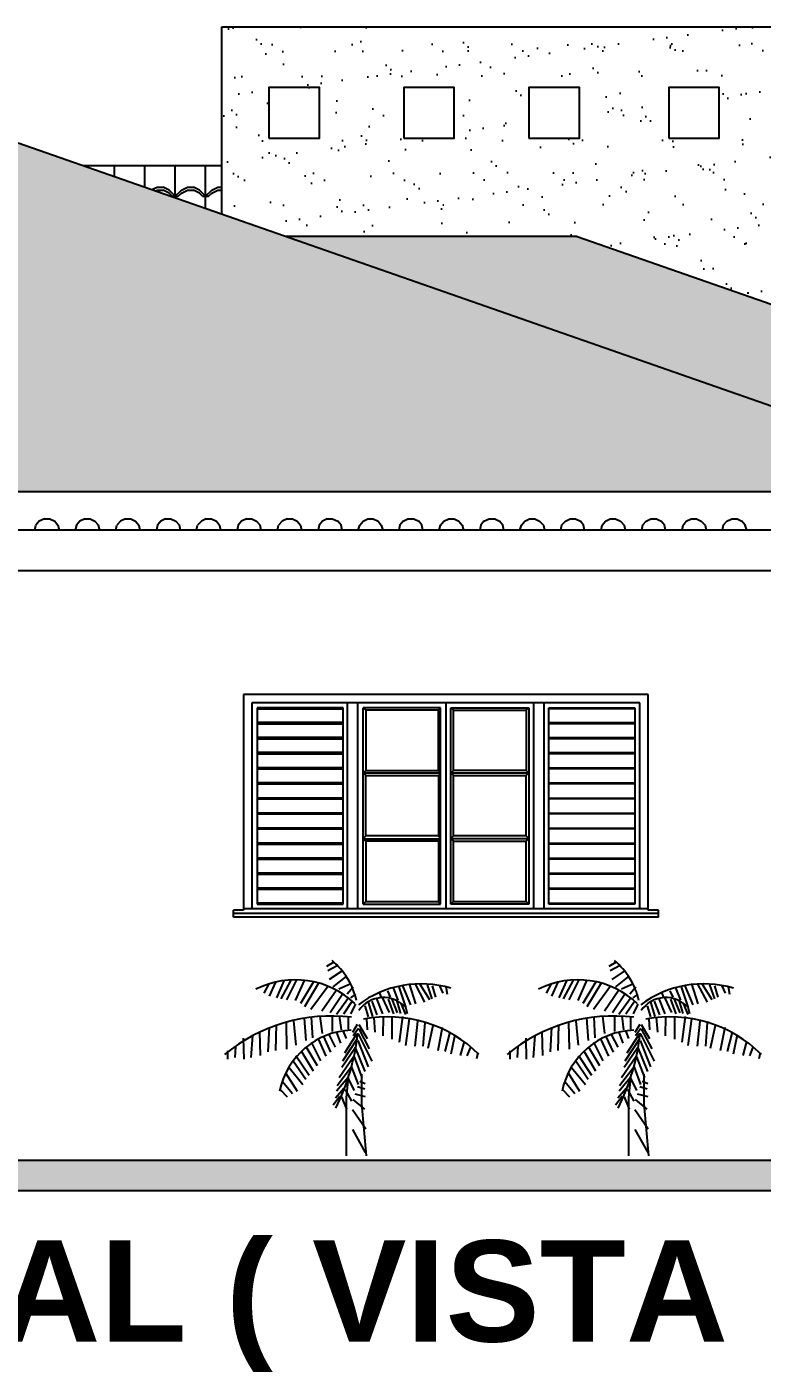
# Model space of a CAD drawing. Extents: x 500 to 638, y 181 to 267.
# Drawn here: x 604.47 to 608.11, y 227.8 to 234.45 of the extents above; entities that cross this region are included whole.
import ezdxf
from ezdxf.enums import TextEntityAlignment as Align

# ---------------------------------------------------------------- set-up
doc = ezdxf.new("R2010")
doc.units = 0
doc.header["$LTSCALE"] = 7
for name, color, linetype in [('ACESSÓRIO', 2, 'CONTINUOUS'), ('ALVENARIA', 7, 'CONTINUOUS'), ('ALVENARIA1', 44, 'CONTINUOUS'), ('COTA', 1, 'CONTINUOUS'), ('HATCH', 30, 'CONTINUOUS'), ('JAPOR', 142, 'CONTINUOUS'), ('LINVISTA', 13, 'CONTINUOUS'), ('TEXTO5', 5, 'CONTINUOUS')]:
    doc.layers.add(name, color=color, linetype=linetype)
doc.styles.add('SANSSERIFBOLD', font='sasb____.pfb')

# ---------------------------------------------------------------- blocks, each defined once
blk = doc.blocks.new('A$C0D125B7C')
at = {"layer": 'ACESSÓRIO'}
for p, q in [((0.5403, 0.957), (0.5038, 0.9355)), ((0.5563, 0.9378), (0.5106, 0.9139)), ((1.937, 0.957), (1.9005, 0.9355)), ((1.953, 0.9378), (1.9073, 0.9139)), ((0.2932, 0.865), (0.256, 0.7811)), ((0.3275, 0.8681), (0.278, 0.776)), ((0.3552, 0.8691), (0.3056, 0.7711)), ((0.3942, 0.8691), (0.3494, 0.768)), ((0.579, 0.9116), (0.5175, 0.8709)), ((0.6018, 0.8877), (0.5358, 0.835)), ((1.6899, 0.865), (1.6527, 0.7811)), ((1.7242, 0.8681), (1.6747, 0.776)), ((1.752, 0.8691), (1.7023, 0.7711)), ((1.7909, 0.8691), (1.7462, 0.768)), ((1.9757, 0.9116), (1.9142, 0.8709)), ((1.9986, 0.8877), (1.9325, 0.835)), ((0.2189, 0.8493), (0.1938, 0.8039)), ((0.2512, 0.858), (0.2199, 0.7881)), ((0.4391, 0.8601), (0.3752, 0.753)), ((0.4648, 0.8521), (0.3942, 0.736)), ((0.5115, 0.8381), (0.4267, 0.722)), ((0.5535, 0.8191), (0.4811, 0.714)), ((0.5839, 0.801), (0.522, 0.706)), ((0.6247, 0.8493), (0.5653, 0.823)), ((0.636, 0.8326), (0.6064, 0.7991)), ((0.6474, 0.7991), (0.6224, 0.78)), ((0.7659, 0.8037), (0.7737, 0.7822)), ((0.8051, 0.8152), (0.8193, 0.7839)), ((0.8333, 0.8301), (0.857, 0.7691)), ((0.8617, 0.835), (0.8946, 0.7361)), ((0.8789, 0.8399), (0.9183, 0.746)), ((0.9119, 0.8498), (0.9434, 0.7509)), ((0.9402, 0.8515), (0.989, 0.7591)), ((0.9654, 0.8482), (1.0125, 0.7724)), ((1.0015, 0.8449), (1.0251, 0.7756)), ((1.0266, 0.8399), (1.0424, 0.7839)), ((1.0628, 0.8399), (1.0785, 0.8037)), ((1.0941, 0.8367), (1.1005, 0.7987)), ((1.6156, 0.8493), (1.5905, 0.8039)), ((1.648, 0.858), (1.6166, 0.7881)), ((1.8358, 0.8601), (1.772, 0.753)), ((1.8615, 0.8521), (1.7909, 0.736)), ((1.9082, 0.8381), (1.8235, 0.722)), ((1.9502, 0.8191), (1.8778, 0.714)), ((1.9806, 0.801), (1.9187, 0.706)), ((2.0214, 0.8493), (1.962, 0.823)), ((2.0328, 0.8326), (2.0031, 0.7991)), ((2.0441, 0.7991), (2.0191, 0.78)), ((2.1626, 0.8037), (2.1704, 0.7822)), ((2.2018, 0.8152), (2.216, 0.7839)), ((2.2301, 0.8301), (2.2537, 0.7691)), ((2.2585, 0.835), (2.2914, 0.7361)), ((2.2756, 0.8399), (2.315, 0.746)), ((2.3086, 0.8498), (2.3401, 0.7509)), ((2.3369, 0.8515), (2.3857, 0.7591)), ((2.3621, 0.8482), (2.4092, 0.7724)), ((2.3982, 0.8449), (2.4218, 0.7756)), ((2.4234, 0.8399), (2.4391, 0.7839)), ((2.4595, 0.8399), (2.4752, 0.8037)), ((2.4909, 0.8367), (2.4972, 0.7987)), ((0.6135, 0.782), (0.5535, 0.698)), ((0.6297, 0.762), (0.5878, 0.699)), ((0.6469, 0.7491), (0.623, 0.702)), ((0.6936, 0.7411), (0.7093, 0.6866)), ((0.7093, 0.7591), (0.7313, 0.6883)), ((0.7282, 0.7642), (0.7533, 0.6965)), ((0.7486, 0.7806), (0.7799, 0.7014)), ((0.7784, 0.7822), (0.813, 0.7081)), ((0.8083, 0.774), (0.835, 0.7014)), ((0.8271, 0.774), (0.8539, 0.7064)), ((0.8491, 0.7691), (0.8695, 0.7031)), ((0.8727, 0.7493), (0.8946, 0.6982)), ((0.8946, 0.7361), (0.9025, 0.7031)), ((2.0102, 0.782), (1.9502, 0.698)), ((2.0264, 0.762), (1.9845, 0.699)), ((2.0436, 0.7491), (2.0197, 0.702)), ((2.0903, 0.7411), (2.1061, 0.6866)), ((2.1061, 0.7591), (2.128, 0.6883)), ((2.1249, 0.7642), (2.1501, 0.6965)), ((2.1453, 0.7806), (2.1766, 0.7014)), ((2.1751, 0.7822), (2.2097, 0.7081)), ((2.205, 0.774), (2.2317, 0.7014)), ((2.2239, 0.774), (2.2506, 0.7064)), ((2.2458, 0.7691), (2.2662, 0.7031)), ((2.2694, 0.7493), (2.2914, 0.6982)), ((2.2914, 0.7361), (2.2992, 0.7031)), ((0.3399, 0.666), (0.3514, 0.5459)), ((0.3924, 0.68), (0.4018, 0.5699)), ((0.4285, 0.685), (0.4343, 0.582)), ((0.4715, 0.69), (0.482, 0.605)), ((0.5315, 0.693), (0.5315, 0.614)), ((0.5667, 0.692), (0.5754, 0.623)), ((0.6106, 0.686), (0.6106, 0.625)), ((0.7018, 0.6769), (0.7042, 0.6215)), ((0.737, 0.6835), (0.7432, 0.611)), ((0.7834, 0.6875), (0.7822, 0.5925)), ((0.8274, 0.6861), (0.8274, 0.5767)), ((0.8801, 0.6875), (0.8638, 0.5621)), ((0.9129, 0.6769), (0.894, 0.545)), ((0.9531, 0.665), (0.9405, 0.5424)), ((1.7366, 0.666), (1.7481, 0.5459)), ((1.7891, 0.68), (1.7986, 0.5699)), ((1.8253, 0.685), (1.8311, 0.582)), ((1.8682, 0.69), (1.8787, 0.605)), ((1.9282, 0.693), (1.9282, 0.614)), ((1.9635, 0.692), (1.9721, 0.623)), ((2.0073, 0.686), (2.0073, 0.625)), ((2.0985, 0.6769), (2.101, 0.6215)), ((2.1337, 0.6835), (2.1399, 0.611)), ((2.1801, 0.6875), (2.1789, 0.5925)), ((2.2241, 0.6861), (2.2241, 0.5767)), ((2.2769, 0.6875), (2.2606, 0.5621)), ((2.3096, 0.6769), (2.2907, 0.545)), ((2.3499, 0.665), (2.3373, 0.5424)), ((0.1721, 0.612), (0.176, 0.4959)), ((0.2199, 0.6349), (0.2132, 0.5139)), ((0.2542, 0.648), (0.2512, 0.52)), ((0.3038, 0.66), (0.3066, 0.526)), ((0.5153, 0.5991), (0.5471, 0.5365)), ((0.5529, 0.6092), (0.5722, 0.5567)), ((0.5866, 0.6142), (0.601, 0.5789)), ((0.6527, 0.6017), (0.5922, 0.5064)), ((0.6559, 0.6487), (0.6323, 0.6092)), ((0.6621, 0.6289), (0.6354, 0.5927)), ((0.6595, 0.603), (0.7283, 0.4675)), ((0.6638, 0.6487), (0.7046, 0.5794)), ((0.6638, 0.6272), (0.7155, 0.5284)), ((0.9896, 0.6571), (0.9807, 0.541)), ((1.0297, 0.6426), (1.0046, 0.5305)), ((1.0763, 0.6334), (1.0537, 0.5186)), ((1.1115, 0.6043), (1.0888, 0.5147)), ((1.5689, 0.612), (1.5727, 0.4959)), ((1.6166, 0.6349), (1.6099, 0.5139)), ((1.6509, 0.648), (1.648, 0.52)), ((1.7005, 0.66), (1.7033, 0.526)), ((1.9121, 0.5991), (1.9439, 0.5365)), ((1.9496, 0.6092), (1.9689, 0.5567)), ((1.9833, 0.6142), (1.9977, 0.5789)), ((2.0494, 0.6017), (1.9889, 0.5064)), ((2.0526, 0.6487), (2.029, 0.6092)), ((2.0588, 0.6289), (2.0321, 0.5927)), ((2.0562, 0.603), (2.125, 0.4675)), ((2.0605, 0.6487), (2.1013, 0.5794)), ((2.0605, 0.6272), (2.1122, 0.5284)), ((2.3863, 0.6571), (2.3774, 0.541)), ((2.4265, 0.6426), (2.4014, 0.5305)), ((2.473, 0.6334), (2.4504, 0.5186)), ((2.5082, 0.6043), (2.4855, 0.5147)), ((0.053, 0.54), (0.0502, 0.486)), ((0.0921, 0.581), (0.0941, 0.477)), ((0.1369, 0.5949), (0.1293, 0.485)), ((0.4018, 0.5405), (0.4567, 0.4456)), ((0.4278, 0.5607), (0.474, 0.4698)), ((0.4634, 0.5738), (0.501, 0.493)), ((0.4884, 0.589), (0.524, 0.5122)), ((0.6473, 0.5353), (0.5799, 0.4357)), ((0.6554, 0.5771), (0.5826, 0.4675)), ((0.6444, 0.5381), (0.694, 0.4169)), ((0.6582, 0.5698), (0.7091, 0.44)), ((1.1366, 0.5899), (1.119, 0.5028)), ((1.1844, 0.5648), (1.1655, 0.4962)), ((1.2158, 0.5371), (1.1982, 0.4936)), ((1.4498, 0.54), (1.4469, 0.486)), ((1.4889, 0.581), (1.4908, 0.477)), ((1.5336, 0.5949), (1.526, 0.485)), ((1.7985, 0.5405), (1.8534, 0.4456)), ((1.8245, 0.5607), (1.8707, 0.4698)), ((1.8601, 0.5738), (1.8977, 0.493)), ((1.8851, 0.589), (1.9207, 0.5122)), ((2.044, 0.5353), (1.9766, 0.4357)), ((2.0521, 0.5771), (1.9793, 0.4675)), ((2.0411, 0.5381), (2.0907, 0.4169)), ((2.055, 0.5698), (2.1058, 0.44)), ((2.5333, 0.5899), (2.5157, 0.5028)), ((2.5811, 0.5648), (2.5622, 0.4962)), ((2.6125, 0.5371), (2.5949, 0.4936)), ((0.0139, 0.518), (0.0139, 0.477)), ((0.3393, 0.4688), (0.4009, 0.3789)), ((0.3528, 0.4951), (0.4182, 0.3991)), ((0.3807, 0.5152), (0.4374, 0.4203)), ((0.639, 0.4905), (0.5661, 0.3852)), ((0.6403, 0.4891), (0.6789, 0.3867)), ((1.2522, 0.5081), (1.2459, 0.479)), ((1.4107, 0.518), (1.4107, 0.477)), ((1.736, 0.4688), (1.7976, 0.3789)), ((1.7495, 0.4951), (1.8149, 0.3991)), ((1.7774, 0.5152), (1.8341, 0.4203)), ((2.0357, 0.4905), (1.9628, 0.3852)), ((2.037, 0.4891), (2.0756, 0.3867)), ((2.6489, 0.5081), (2.6426, 0.479)), ((0.3017, 0.4092), (0.3585, 0.3193)), ((0.3191, 0.4355), (0.3874, 0.3527)), ((0.6279, 0.44), (0.5564, 0.3448)), ((0.6279, 0.4386), (0.6595, 0.352)), ((1.6984, 0.4092), (1.7553, 0.3193)), ((1.7158, 0.4355), (1.7842, 0.3527)), ((2.0246, 0.44), (1.9531, 0.3448)), ((2.0246, 0.4386), (2.0562, 0.352)), ((0.2854, 0.3678), (0.3354, 0.3083)), ((0.5895, 0.3332), (0.5482, 0.2842)), ((0.6087, 0.3852), (0.5537, 0.3188)), ((0.6115, 0.3809), (0.6403, 0.3232)), ((0.6568, 0.3425), (0.6932, 0.3305)), ((0.6684, 0.3689), (0.6957, 0.3568)), ((1.6821, 0.3678), (1.7321, 0.3083)), ((1.9862, 0.3332), (1.9449, 0.2842)), ((2.0054, 0.3852), (1.9504, 0.3188)), ((2.0082, 0.3809), (2.037, 0.3232)), ((2.0535, 0.3425), (2.0899, 0.3305)), ((2.0651, 0.3689), (2.0924, 0.3568)), ((0.2738, 0.3274), (0.3095, 0.291)), ((0.5688, 0.2929), (0.5359, 0.2497)), ((0.5785, 0.2914), (0.6033, 0.2309)), ((0.5963, 0.3275), (0.6266, 0.2698)), ((0.634, 0.2782), (0.6911, 0.2303)), ((0.6431, 0.3067), (0.6957, 0.2925)), ((1.6705, 0.3274), (1.7062, 0.291)), ((1.9655, 0.2929), (1.9326, 0.2497)), ((1.9752, 0.2914), (2, 0.2309)), ((1.993, 0.3275), (2.0233, 0.2698)), ((2.0307, 0.2782), (2.0879, 0.2303)), ((2.0398, 0.3067), (2.0924, 0.2925)), ((0.6319, 0.2281), (0.6978, 0.1324)), ((2.0287, 0.2281), (2.0945, 0.1324)), ((0.6319, 0.1302), (0.6957, 0.0158)), ((2.0287, 0.1302), (2.0924, 0.0158))]:
    blk.add_line(p, q, dxfattribs=at)
for points in [[(0.602, 0), (0.602, 0.2867), (0.6136, 0.4027)], [(0.7008, 0), (0.6776, 0.2562), (0.6776, 0.4027)], [(1.9987, 0), (1.9987, 0.2867), (2.0103, 0.4027)], [(2.0976, 0), (2.0743, 0.2562), (2.0743, 0.4027)]]:
    blk.add_lwpolyline(points, dxfattribs=at)
for centre, radius, start, end in [((0.2999, 0.6864), 0.3615, 13.05544, 50.23197), ((1.6966, 0.6864), 0.3615, 13.05544, 50.23197), ((0.3492, 0.4395), 0.4299, 46.49364, 116.85888), ((1.7459, 0.4395), 0.4299, 46.49364, 116.85888), ((0.9714, 0.3296), 0.5197, 73.46466, 126.65886), ((2.3681, 0.3296), 0.5197, 73.46466, 126.65886), ((0.7853, 0.6339), 0.148, 41.61259, 145.43786), ((2.182, 0.6339), 0.148, 41.61259, 145.43786), ((0.527, -0.1344), 0.8248, 83.04465, 129.71296), ((0.808, 0.049), 0.6372, 45.10295, 100.95996), ((1.9237, -0.1344), 0.8248, 83.04465, 129.71296), ((2.2048, 0.049), 0.6372, 45.10295, 100.95996), ((0.6408, 0.2449), 0.3762, 92.20643, 168.58248), ((-0.4696, 0.7368), 1.1361, 333.76128, 353.35255), ((2.0375, 0.2449), 0.3762, 92.20643, 168.58248), ((0.9271, 0.7368), 1.1361, 333.76128, 353.35255)]:
    blk.add_arc(centre, radius, start, end, dxfattribs=at)

msp = doc.modelspace()

# ---------------------------------------------------------------- hatches: boundary and pattern name
at = {"layer": 'ALVENARIA'}
msp.add_hatch(color=256, dxfattribs=at).paths.add_polyline_path([(597.7559, 228.8463), (597.7559, 228.6963), (612.2013, 228.6963), (612.2013, 228.8463)])
at = {"layer": 'COTA'}
h = msp.add_hatch(dxfattribs=at)
h.set_pattern_fill('SPANTILE', color=256, scale=0.15, style=0)
h.set_pattern_definition([(0, (598.48835, 232.14769), (0, 0.15), [0.03, -0.12]), (0, (598.56335, 232.17769), (0, 0.15), [0.03, -0.12]), (0, (598.56335, 232.19269), (0, 0.15), [0.03, -0.12]), (90, (598.50335, 232.14769), (-0.15, 9e-18), [0.15]), (45, (598.50335, 232.14769), (0, 0.15), [0.0424264, -0.1697056]), (45, (598.51835, 232.14769), (0, 0.15), [0.0212132, -0.1909188]), (135, (598.50335, 232.14769), (-0.15, 0), [0.0424264, -0.1697056]), (135, (598.63835, 232.14769), (-0.15, 0), [0.0212132, -0.1909188]), (26.56505, (598.53335, 232.16269), (0.15, 1e-10), [0.03354, -0.3018702]), (153.43495, (598.47335, 232.16269), (-0.15, 1e-10), [0.03354, -0.3018702]), (26.56505, (598.53335, 232.17769), (0.15, 1e-10), [0.03354, -0.3018702]), (153.43495, (598.47335, 232.17769), (-0.15, 1e-10), [0.03354, -0.3018702])])
h.paths.add_polyline_path([(604.4271, 233.8719), (602.9314, 233.3478), (598.5034, 233.3478), (598.5034, 232.1477), (609.3695, 232.1477)])
h = msp.add_hatch(dxfattribs=at)
h.set_pattern_fill('SPANTILE', color=256, scale=0.15, style=0)
h.set_pattern_definition([(0, (611.18835, 233.75898), (0, 0.15), [0.03, -0.12]), (0, (611.26335, 233.78898), (0, 0.15), [0.03, -0.12]), (0, (611.26335, 233.80398), (0, 0.15), [0.03, -0.12]), (90, (611.20335, 233.75898), (-0.15, 9e-18), [0.15]), (45, (611.20335, 233.75898), (1e-17, 0.15), [0.0424264, -0.1697056]), (45, (611.21835, 233.75898), (1e-17, 0.15), [0.0212132, -0.1909188]), (135, (611.20335, 233.75898), (-0.15, 1e-17), [0.0424264, -0.1697056]), (135, (611.33835, 233.75898), (-0.15, 1e-17), [0.0212132, -0.1909188]), (26.565, (611.23335, 233.77398), (0.15, 1e-10), [0.03354, -0.3018702]), (153.435, (611.17335, 233.77398), (-0.15, 1e-10), [0.03354, -0.3018702]), (26.565, (611.23335, 233.78898), (0.15, 1e-10), [0.03354, -0.3018702]), (153.435, (611.17335, 233.78898), (-0.15, 1e-10), [0.03354, -0.3018702])])
h.paths.add_polyline_path([(605.433, 233.521), (605.433, 233.759), (604.7508, 233.759)])
h = msp.add_hatch(dxfattribs=at)
h.set_pattern_fill('SPANTILE', color=256, scale=0.15, style=0)
h.set_pattern_definition([(0, (607.17579, 233.40954), (0, 0.15), [0.03, -0.12]), (0, (607.25079, 233.43954), (0, 0.15), [0.03, -0.12]), (0, (607.25079, 233.45454), (0, 0.15), [0.03, -0.12]), (90, (607.19079, 233.40954), (-0.15, 9e-18), [0.15]), (45, (607.19079, 233.40954), (1e-17, 0.15), [0.0424264, -0.1697056]), (45, (607.20579, 233.40954), (1e-17, 0.15), [0.021213, -0.190919]), (135, (607.19079, 233.40954), (-0.15, 1e-17), [0.0424264, -0.1697056]), (135, (607.32579, 233.40954), (-0.15, 1e-17), [0.021213, -0.190919]), (26.565, (607.22079, 233.42454), (0.15, 1e-10), [0.03354, -0.30187]), (153.435, (607.16079, 233.42454), (-0.15, 1e-10), [0.03354, -0.30187]), (26.565, (607.22079, 233.43954), (0.15, 1e-10), [0.03354, -0.30187]), (153.435, (607.16079, 233.43954), (-0.15, 1e-10), [0.03354, -0.30187])])
h.paths.add_polyline_path([(607.1908, 233.4095), (605.7525, 233.4095), (609.3695, 232.1477), (610.8069, 232.1477)])
at = {"layer": 'HATCH'}
h = msp.add_hatch(dxfattribs=at)
h.set_pattern_fill('AR-SAND', color=256, scale=0.005, style=0)
h.set_pattern_definition([(37.5, (-6.35145, 0), (-0.008000156, 0.24470662), [0, -0.19304, 0, -0.2159, 0, -0.206375]), (7.5, (-6.35145, 0), (0.22476164, 0.35841255), [0, -0.10414, 0, -0.17399, 0, -0.066675]), (327.5, (-6.50766, 0), (0.395496185, 0.00071859), [0, -0.0635, 0, -0.2286, 0, -0.29845]), (317.5, (-6.50766, 0), (0.38177823, 0.11146466), [0, -0.03175, 0, -0.14986, 0, -0.17145])])
h.paths.add_polyline_path([(605.433, 234.4455), (605.433, 233.521), (605.7525, 233.4095), (607.1908, 233.4095), (608.7315, 232.8719), (608.7315, 233.759), (608.7315, 234.4455)])
h.paths.add_polyline_path([(607.2027, 233.8955), (606.9527, 233.8955), (606.9527, 234.1455), (607.2027, 234.1455)], flags=16)
h.paths.add_polyline_path([(607.6437, 234.1455), (607.8937, 234.1455), (607.8937, 233.8955), (607.6437, 233.8955)], flags=16)
h.paths.add_polyline_path([(608.2468, 234.1455), (608.4968, 234.1455), (608.4968, 233.8955), (608.2468, 233.8955)], flags=16)
h.paths.add_polyline_path([(606.5832, 233.8955), (606.3332, 233.8955), (606.3332, 234.1455), (606.5832, 234.1455)], flags=16)
h.paths.add_polyline_path([(605.916, 233.8955), (605.666, 233.8955), (605.666, 234.1455), (605.916, 234.1455)], flags=16)

# ---------------------------------------------------------------- linework, layer by layer
at = {"layer": 'ALVENARIA'}
for p, q in [((604.4271, 233.8719), (609.3695, 232.1477)), ((609.3695, 232.1477), (598.5034, 232.1477)), ((609.3695, 232.1477), (598.5034, 232.1477)), ((604.5091, 231.9589), (604.5144, 231.9836)), ((604.5303, 232.003), (604.5144, 231.9836)), ((604.5568, 232.0153), (604.5303, 232.003)), ((604.5568, 232.0153), (604.5833, 232.0153)), ((604.5833, 232.0153), (604.6071, 232.003)), ((604.6071, 232.003), (604.623, 231.9836)), ((604.623, 231.9836), (604.6283, 231.9589)), ((604.7156, 231.9836), (604.7077, 231.9589)), ((604.7315, 232.003), (604.7156, 231.9836)), ((604.7553, 232.0153), (604.7315, 232.003)), ((604.7553, 232.0153), (604.7818, 232.0153)), ((604.7818, 232.0153), (604.8056, 232.003)), ((604.8242, 231.9836), (604.8056, 232.003)), ((604.8295, 231.9589), (604.8242, 231.9836)), ((604.9089, 231.9589), (604.9142, 231.9836)), ((604.9327, 232.003), (604.9142, 231.9836)), ((604.9565, 232.0153), (604.9327, 232.003)), ((604.9565, 232.0153), (604.983, 232.0153)), ((604.983, 232.0153), (605.0068, 232.003)), ((605.0068, 232.003), (605.0227, 231.9836)), ((605.0227, 231.9836), (605.028, 231.9589)), ((605.1154, 231.9836), (605.1101, 231.9589)), ((605.1312, 232.003), (605.1154, 231.9836)), ((605.1551, 232.0153), (605.1312, 232.003)), ((605.1551, 232.0153), (605.1815, 232.0153)), ((605.1815, 232.0153), (605.2054, 232.003)), ((605.2239, 231.9836), (605.2054, 232.003)), ((605.2292, 231.9589), (605.2239, 231.9836)), ((605.3086, 231.9589), (605.3139, 231.9836)), ((605.3324, 232.003), (605.3139, 231.9836)), ((605.3563, 232.0153), (605.3324, 232.003)), ((605.3563, 232.0153), (605.3827, 232.0153)), ((605.3827, 232.0153), (605.4066, 232.003)), ((605.4066, 232.003), (605.4224, 231.9836)), ((605.4224, 231.9836), (605.4277, 231.9589)), ((605.5151, 231.9836), (605.5098, 231.9589)), ((605.531, 232.003), (605.5151, 231.9836)), ((605.5548, 232.0153), (605.531, 232.003)), ((605.5548, 232.0153), (605.5813, 232.0153)), ((605.5813, 232.0153), (605.6051, 232.003)), ((605.6236, 231.9836), (605.6051, 232.003)), ((605.6289, 231.9589), (605.6236, 231.9836)), ((605.7083, 231.9589), (605.7136, 231.9836)), ((605.7322, 232.003), (605.7136, 231.9836)), ((605.756, 232.0153), (605.7322, 232.003)), ((605.756, 232.0153), (605.7825, 232.0153)), ((605.7825, 232.0153), (605.8063, 232.003)), ((605.8063, 232.003), (605.8222, 231.9836)), ((605.8222, 231.9836), (605.8275, 231.9589)), ((605.9148, 231.9836), (605.9095, 231.9589)), ((605.9307, 232.003), (605.9148, 231.9836)), ((605.9545, 232.0153), (605.9307, 232.003)), ((605.9545, 232.0153), (605.981, 232.0153)), ((605.981, 232.0153), (606.0075, 232.003)), ((606.0234, 231.9836), (606.0075, 232.003)), ((606.0287, 231.9589), (606.0234, 231.9836)), ((606.1081, 231.9589), (606.116, 231.9836)), ((606.116, 231.9836), (606.1319, 232.003)), ((606.1319, 232.003), (606.1557, 232.0153)), ((606.1557, 232.0153), (606.1822, 232.0153)), ((606.1822, 232.0153), (606.206, 232.003)), ((606.206, 232.003), (606.2219, 231.9836)), ((606.2219, 231.9836), (606.2298, 231.9589)), ((606.3146, 231.9836), (606.3093, 231.9589)), ((606.3304, 232.003), (606.3146, 231.9836)), ((606.3304, 232.003), (606.3543, 232.0153)), ((606.3543, 232.0153), (606.3834, 232.0153)), ((606.3834, 232.0153), (606.4072, 232.003)), ((606.4231, 231.9836), (606.4072, 232.003)), ((606.4284, 231.9589), (606.4231, 231.9836)), ((606.5078, 231.9589), (606.5157, 231.9836)), ((606.5157, 231.9836), (606.5316, 232.003)), ((606.5316, 232.003), (606.5555, 232.0153)), ((606.5555, 232.0153), (606.5819, 232.0153)), ((606.5819, 232.0153), (606.6058, 232.003)), ((606.6058, 232.003), (606.6216, 231.9836)), ((606.6216, 231.9836), (606.6296, 231.9589)), ((606.7143, 231.9836), (606.709, 231.9589)), ((606.7302, 232.003), (606.7143, 231.9836)), ((606.7302, 232.003), (606.7566, 232.0153)), ((606.7566, 232.0153), (606.7831, 232.0153)), ((606.7831, 232.0153), (606.8069, 232.003)), ((606.8228, 231.9836), (606.8069, 232.003)), ((606.8281, 231.9589), (606.8228, 231.9836)), ((606.9075, 231.9589), (606.9155, 231.9836)), ((606.9155, 231.9836), (606.9314, 232.003)), ((606.9314, 232.003), (606.9552, 232.0153)), ((606.9552, 232.0153), (606.9817, 232.0153)), ((606.9817, 232.0153), (607.0055, 232.003)), ((607.0055, 232.003), (607.024, 231.9836)), ((607.024, 231.9836), (607.0293, 231.9589)), ((607.114, 231.9836), (607.1087, 231.9589)), ((607.1326, 232.003), (607.114, 231.9836)), ((607.1326, 232.003), (607.1564, 232.0153)), ((607.1564, 232.0153), (607.1829, 232.0153)), ((607.1829, 232.0153), (607.2067, 232.003)), ((607.2226, 231.9836), (607.2067, 232.003)), ((607.2279, 231.9589), (607.2226, 231.9836)), ((607.3099, 231.9589), (607.3152, 231.9836)), ((607.3152, 231.9836), (607.3311, 232.003)), ((607.3311, 232.003), (607.3549, 232.0153)), ((607.3549, 232.0153), (607.3814, 232.0153)), ((607.3814, 232.0153), (607.4052, 232.003)), ((607.4052, 232.003), (607.4237, 231.9836)), ((607.4237, 231.9836), (607.429, 231.9589)), ((607.5138, 231.9836), (607.5085, 231.9589)), ((607.5323, 232.003), (607.5138, 231.9836)), ((607.5323, 232.003), (607.5561, 232.0153)), ((607.5561, 232.0153), (607.5826, 232.0153)), ((607.5826, 232.0153), (607.6064, 232.003)), ((607.6223, 231.9836), (607.6064, 232.003)), ((607.6276, 231.9589), (607.6223, 231.9836)), ((607.7097, 231.9589), (607.7149, 231.9836)), ((607.7149, 231.9836), (607.7308, 232.003)), ((607.7308, 232.003), (607.7547, 232.0153)), ((607.7547, 232.0153), (607.7811, 232.0153)), ((607.7811, 232.0153), (607.805, 232.003)), ((607.805, 232.003), (607.8235, 231.9836)), ((607.8235, 231.9836), (607.8288, 231.9589)), ((607.9135, 231.9836), (607.9082, 231.9589)), ((607.932, 232.003), (607.9135, 231.9836)), ((607.932, 232.003), (607.9558, 232.0153)), ((607.9558, 232.0153), (607.9823, 232.0153)), ((607.9823, 232.0153), (608.0061, 232.003)), ((608.022, 231.9836), (608.0061, 232.003)), ((608.03, 231.9589), (608.022, 231.9836)), ((609.3033, 231.9589), (598.5078, 231.9589)), ((609.2066, 231.7577), (598.5078, 231.7577)), ((597.7559, 228.8463), (612.2013, 228.8463)), ((597.7559, 228.6963), (612.2013, 228.6963))]:
    msp.add_line(p, q, dxfattribs=at)
at = {"layer": 'ALVENARIA1'}
for p, q in [((605.433, 234.4455), (608.7315, 234.4455)), ((605.433, 233.5207), (605.433, 234.4455)), ((605.433, 233.759), (604.75, 233.759)), ((607.1908, 233.4095), (605.7507, 233.4095)), ((607.1908, 233.4095), (610.8069, 232.1477))]:
    msp.add_line(p, q, dxfattribs=at)
for points in [[(605.666, 233.8955), (605.916, 233.8955), (605.916, 234.1455), (605.666, 234.1455)], [(606.3332, 233.8955), (606.5832, 233.8955), (606.5832, 234.1455), (606.3332, 234.1455)], [(606.9527, 233.8955), (607.2027, 233.8955), (607.2027, 234.1455), (606.9527, 234.1455)], [(607.6437, 233.8955), (607.8937, 233.8955), (607.8937, 234.1455), (607.6437, 234.1455)]]:
    msp.add_lwpolyline(points, close=True, dxfattribs=at)
at = {"layer": 'JAPOR'}
for p, q in [((605.5416, 231.147), (605.5416, 230.0811)), ((607.5429, 231.147), (605.5416, 231.147)), ((607.5429, 230.0811), (607.5429, 231.147)), ((605.5813, 231.1064), (605.5813, 230.0899)), ((607.5005, 231.1064), (605.5813, 231.1064)), ((606.0339, 231.0817), (605.6077, 231.0817)), ((605.6077, 231.0817), (605.6077, 230.1111)), ((605.6077, 231.0764), (606.0339, 231.0764)), ((606.0339, 230.1111), (606.0339, 231.0817)), ((606.0551, 230.0899), (606.0551, 231.1064)), ((606.1054, 231.1064), (606.1054, 230.0899)), ((606.5157, 231.0817), (606.1319, 231.0817)), ((606.1319, 231.0817), (606.1451, 231.0694)), ((606.1319, 230.1111), (606.1319, 231.0817)), ((606.1451, 231.0694), (606.1451, 230.7711)), ((606.5052, 231.0694), (606.1451, 231.0694)), ((606.5157, 231.0817), (606.5052, 231.0694)), ((606.5052, 230.7711), (606.5052, 231.0694)), ((606.5157, 230.1111), (606.5157, 231.0817)), ((606.5422, 231.1064), (606.5422, 230.0899)), ((606.566, 231.0817), (606.9525, 231.0817)), ((606.566, 230.1111), (606.566, 231.0817)), ((606.566, 231.0817), (606.5793, 231.0694)), ((606.5793, 230.7711), (606.5793, 231.0694)), ((606.5793, 231.0694), (606.9393, 231.0694)), ((606.9393, 231.0694), (606.9525, 231.0817)), ((606.9393, 231.0694), (606.9393, 230.7711)), ((606.9525, 231.0817), (606.9525, 230.1111)), ((606.9764, 230.0899), (606.9764, 231.1064)), ((607.0267, 231.1064), (607.0267, 230.0899)), ((607.0505, 231.0817), (607.4767, 231.0817)), ((607.0505, 230.1111), (607.0505, 231.0817)), ((607.4767, 231.0764), (607.0505, 231.0764)), ((607.4767, 231.0817), (607.4767, 230.1111)), ((607.5005, 230.0899), (607.5005, 231.1064)), ((606.0339, 231.0076), (605.6077, 231.0076)), ((605.6077, 231.0023), (606.0339, 231.0023)), ((607.0505, 231.0076), (607.4767, 231.0076)), ((607.4767, 231.0023), (607.0505, 231.0023)), ((606.0339, 230.9335), (605.6077, 230.9335)), ((605.6077, 230.9282), (606.0339, 230.9282)), ((607.0505, 230.9335), (607.4767, 230.9335)), ((607.4767, 230.9282), (607.0505, 230.9282)), ((606.0339, 230.8594), (605.6077, 230.8594)), ((605.6077, 230.8541), (606.0339, 230.8541)), ((607.0505, 230.8594), (607.4767, 230.8594)), ((607.4767, 230.8541), (607.0505, 230.8541)), ((606.0339, 230.7852), (605.6077, 230.7852)), ((605.6077, 230.78), (606.0339, 230.78)), ((607.0505, 230.7852), (607.4767, 230.7852)), ((607.4767, 230.78), (607.0505, 230.78)), ((606.1451, 230.7711), (606.1319, 230.7588)), ((606.1319, 230.7588), (606.1451, 230.7464)), ((606.5157, 230.7588), (606.1319, 230.7588)), ((606.1451, 230.7711), (606.5052, 230.7711)), ((606.1451, 230.4482), (606.1451, 230.7464)), ((606.1451, 230.7464), (606.5052, 230.7464)), ((606.5052, 230.7711), (606.5157, 230.7588)), ((606.5052, 230.7464), (606.5157, 230.7588)), ((606.5052, 230.7464), (606.5052, 230.4482)), ((606.5793, 230.7711), (606.566, 230.7588)), ((606.566, 230.7588), (606.5793, 230.7464)), ((606.9525, 230.7588), (606.566, 230.7588)), ((606.9393, 230.7711), (606.5793, 230.7711)), ((606.5793, 230.4482), (606.5793, 230.7464)), ((606.5793, 230.7464), (606.9393, 230.7464)), ((606.9393, 230.7711), (606.9525, 230.7588)), ((606.9393, 230.7464), (606.9525, 230.7588)), ((606.9393, 230.4482), (606.9393, 230.7464)), ((606.0339, 230.7111), (605.6077, 230.7111)), ((605.6077, 230.7058), (606.0339, 230.7058)), ((607.0505, 230.7111), (607.4767, 230.7111)), ((607.4767, 230.7058), (607.0505, 230.7058)), ((606.0339, 230.6352), (605.6077, 230.6352)), ((605.6077, 230.6317), (606.0339, 230.6317)), ((607.0505, 230.6352), (607.4767, 230.6352)), ((607.4767, 230.6317), (607.0505, 230.6317)), ((606.0339, 230.5611), (605.6077, 230.5611)), ((605.6077, 230.5576), (606.0339, 230.5576)), ((607.0505, 230.5611), (607.4767, 230.5611)), ((607.4767, 230.5576), (607.0505, 230.5576)), ((606.0339, 230.487), (605.6077, 230.487)), ((605.6077, 230.4835), (606.0339, 230.4835)), ((606.1451, 230.4482), (606.1319, 230.434)), ((606.5052, 230.4482), (606.1451, 230.4482)), ((606.5157, 230.434), (606.5052, 230.4482)), ((606.566, 230.434), (606.5793, 230.4482)), ((606.9393, 230.4482), (606.5793, 230.4482)), ((606.9525, 230.434), (606.9393, 230.4482)), ((607.0505, 230.487), (607.4767, 230.487)), ((607.4767, 230.4835), (607.0505, 230.4835)), ((606.0339, 230.4129), (605.6077, 230.4129)), ((605.6077, 230.4076), (606.0339, 230.4076)), ((606.1451, 230.4217), (606.1319, 230.434)), ((606.1319, 230.434), (606.5157, 230.434)), ((606.1451, 230.4217), (606.1451, 230.1234)), ((606.5052, 230.4217), (606.1451, 230.4217)), ((606.5157, 230.434), (606.5052, 230.4217)), ((606.5052, 230.4217), (606.5052, 230.1234)), ((606.566, 230.434), (606.5793, 230.4217)), ((606.9525, 230.434), (606.566, 230.434)), ((606.5793, 230.4217), (606.9393, 230.4217)), ((606.5793, 230.1234), (606.5793, 230.4217)), ((606.9393, 230.4217), (606.9525, 230.434)), ((606.9393, 230.1234), (606.9393, 230.4217)), ((607.0505, 230.4129), (607.4767, 230.4129)), ((607.4767, 230.4076), (607.0505, 230.4076)), ((606.0339, 230.3387), (605.6077, 230.3387)), ((605.6077, 230.3334), (606.0339, 230.3334)), ((607.0505, 230.3387), (607.4767, 230.3387)), ((607.4767, 230.3334), (607.0505, 230.3334)), ((606.0339, 230.2646), (605.6077, 230.2646)), ((605.6077, 230.2593), (606.0339, 230.2593)), ((607.0505, 230.2646), (607.4767, 230.2646)), ((607.4767, 230.2593), (607.0505, 230.2593)), ((606.0339, 230.1905), (605.6077, 230.1905)), ((605.6077, 230.1852), (606.0339, 230.1852)), ((607.0505, 230.1905), (607.4767, 230.1905)), ((607.4767, 230.1852), (607.0505, 230.1852)), ((606.0339, 230.1164), (605.6077, 230.1164)), ((606.1319, 230.1111), (606.1451, 230.1234)), ((606.1451, 230.1234), (606.5052, 230.1234)), ((606.5052, 230.1234), (606.5157, 230.1111)), ((606.566, 230.1111), (606.5793, 230.1234)), ((606.5793, 230.1234), (606.9393, 230.1234)), ((606.9393, 230.1234), (606.9525, 230.1111)), ((607.0505, 230.1164), (607.4767, 230.1164)), ((605.5416, 230.0811), (605.4913, 230.0811)), ((605.4913, 230.0458), (605.4913, 230.0811)), ((605.4913, 230.067), (607.5932, 230.067)), ((605.5416, 230.0899), (607.5429, 230.0899)), ((605.6077, 230.1111), (606.0339, 230.1111)), ((606.1319, 230.1111), (606.5157, 230.1111)), ((606.9525, 230.1111), (606.566, 230.1111)), ((607.4767, 230.1111), (607.0505, 230.1111)), ((607.5932, 230.0811), (607.5429, 230.0811)), ((607.5932, 230.0458), (607.5932, 230.0811)), ((607.5932, 230.0458), (605.4913, 230.0458))]:
    msp.add_line(p, q, dxfattribs=at)
at = {"layer": 'LINVISTA'}
for p, q in [((604.4271, 233.8719), (609.3695, 232.1477)), ((605.4251, 233.759), (604.75, 233.759)), ((605.433, 233.5207), (605.433, 233.759)), ((607.1908, 233.4095), (605.7507, 233.4095)), ((607.1908, 233.4095), (610.8069, 232.1477))]:
    msp.add_line(p, q, dxfattribs=at)

# ---------------------------------------------------------------- block references
at = {"layer": 'ACESSÓRIO'}
msp.add_blockref('A$C0D125B7C', (605.4476, 228.8675), dxfattribs=at)

# ---------------------------------------------------------------- texts
at = {"layer": 'TEXTO5', "style": 'SANSSERIFBOLD'}
msp.add_text('FACHADA FRONTAL ( VISTA 01)', height=0.5, dxfattribs=at).set_placement((609.1404, 227.9495), align=Align.RIGHT)

doc.saveas('drawing.dxf')
